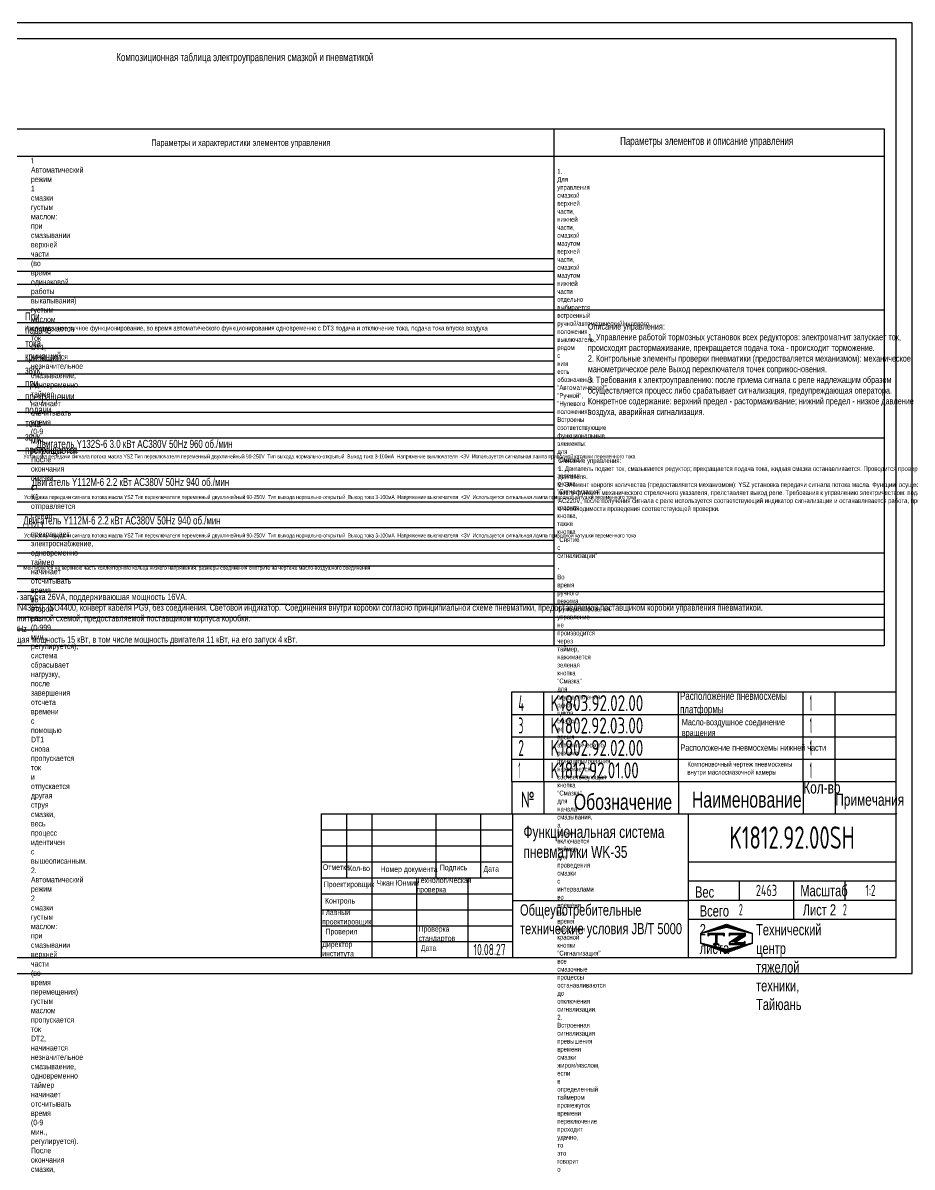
# Model space of a CAD drawing. Header units: millimetres. Extents: x 0 to 840, y -836 to 594.
# Drawn here: x 284 to 840, y -121 to 594 of the extents above; entities that cross this region are included whole.
import ezdxf
from ezdxf.enums import TextEntityAlignment as Align

# ---------------------------------------------------------------- set-up
doc = ezdxf.new("R2010")
doc.units = ezdxf.units.MM
doc.header["$LTSCALE"] = 20
for name, color, linetype in [('01', 7, 'Continuous'), ('02', 1, 'Continuous'), ('11', 3, 'Continuous'), ('THICK', 7, 'Continuous')]:
    doc.layers.add(name, color=color, linetype=linetype)
doc.styles.get("Standard").update_dxf_attribs({"font": 'isocp', "width": 0.707, "bigfont": 'intecad.shx'})

# ---------------------------------------------------------------- blocks, each defined once
blk = doc.blocks.new('*U11')
at = {"layer": '01'}
for points in [[(415, 292), (25, 292)], [(25, 292), (25, 5)], [(415, 5), (415, 292)], [(25, 5), (415, 5)]]:
    blk.add_lwpolyline(points, dxfattribs=at)
at = {"layer": '02'}
for points in [[(420, 297), (0, 297)], [(0, 297), (0, 0)], [(420, 0), (420, 297)], [(0, 0), (420, 0)]]:
    blk.add_lwpolyline(points, dxfattribs=at)
blk = doc.blocks.new('*U14')
at = {"layer": '01'}
for p, q in [((0, -14), (0, 0)), ((240, -14), (240, 0))]:
    blk.add_line(p, q, dxfattribs=at)
at = {"layer": '02'}
for p, q in [((0, 0), (20, 0)), ((20, -14), (20, 0)), ((20, 0), (104, 0)), ((104, -14), (104, 0)), ((104, 0), (182, 0)), ((182, -14), (182, 0)), ((182, 0), (202, 0)), ((202, -14), (202, 0)), ((202, 0), (240, 0))]:
    blk.add_line(p, q, dxfattribs=at)
blk = doc.blocks.new('*U15')
at = {"layer": '01'}
for p, q in [((0, -14), (0, 0)), ((240, -14), (240, 0))]:
    blk.add_line(p, q, dxfattribs=at)
at = {"layer": '02'}
for p, q in [((0, 0), (20, 0)), ((20, -14), (20, 0)), ((20, 0), (104, 0)), ((104, -14), (104, 0)), ((104, 0), (182, 0)), ((182, -14), (182, 0)), ((182, 0), (202, 0)), ((202, -14), (202, 0)), ((202, 0), (240, 0))]:
    blk.add_line(p, q, dxfattribs=at)
blk = doc.blocks.new('*U16')
at = {"layer": '01'}
for p, q in [((0, -14), (0, 0)), ((240, -14), (240, 0))]:
    blk.add_line(p, q, dxfattribs=at)
at = {"layer": '02'}
for p, q in [((0, 0), (20, 0)), ((20, -14), (20, 0)), ((20, 0), (104, 0)), ((104, -14), (104, 0)), ((104, 0), (182, 0)), ((182, -14), (182, 0)), ((182, 0), (202, 0)), ((202, -14), (202, 0)), ((202, 0), (240, 0))]:
    blk.add_line(p, q, dxfattribs=at)
blk = doc.blocks.new('*U17')
at = {"layer": '01'}
for p, q in [((0, -14), (0, 0)), ((0, 0), (20, 0)), ((20, 0), (104, 0)), ((104, 0), (182, 0)), ((182, 0), (202, 0)), ((202, 0), (240, 0)), ((240, -14), (240, 0))]:
    blk.add_line(p, q, dxfattribs=at)
at = {"layer": '02'}
for p, q in [((20, -14), (20, 0)), ((104, -14), (104, 0)), ((182, -14), (182, 0)), ((202, -14), (202, 0))]:
    blk.add_line(p, q, dxfattribs=at)
blk = doc.blocks.new('*X21')
at = {"color": 0}
for p, q in [((127.06, 7.8), (132.06, 7.8)), ((127.06, 7.5), (132.06, 7.5)), ((127.06, 7.2), (127.32, 7.2)), ((130.62, 7.2), (132.06, 7.2)), ((127.84, 5.4), (129.64, 5.4)), ((128.3, 5.7), (130.1, 5.7)), ((128.77, 6), (130.57, 6)), ((129.23, 6.3), (131.04, 6.3)), ((129.7, 6.6), (131.51, 6.6)), ((130.16, 6.9), (131.98, 6.9))]:
    blk.add_line(p, q, dxfattribs=at)
blk = doc.blocks.new('*X22')
at = {"color": 0}
for p, q in [((127.06, 4.8), (132.06, 4.8)), ((127.06, 4.5), (132.06, 4.5)), ((131.84, 5.1), (132.06, 5.1))]:
    blk.add_line(p, q, dxfattribs=at)
blk = doc.blocks.new('*X20')
at = {"color": 0}
for p, q in [((122.34, 4.5), (123.72, 4.5)), ((122.82, 4.8), (123.24, 4.8))]:
    blk.add_line(p, q, dxfattribs=at)
blk = doc.blocks.new('*X19')
at = {"color": 0}
for p, q in [((120.53, 7.8), (125.53, 7.8)), ((120.53, 7.5), (125.53, 7.5)), ((120.53, 7.2), (120.79, 7.2)), ((125.27, 7.2), (125.53, 7.2))]:
    blk.add_line(p, q, dxfattribs=at)
blk = doc.blocks.new('*X18')
at = {"color": 0}
for p, q in [((118.22, 7.8), (118.32, 7.8)), ((118.22, 7.5), (118.27, 7.5)), ((118.22, 7.2), (118.27, 7.2)), ((118.94, 8.1), (119.52, 8.1)), ((119.8, 8.4), (120.72, 8.4)), ((120.66, 8.7), (121.92, 8.7)), ((121.52, 9), (123.12, 9)), ((122.38, 9.3), (124.32, 9.3)), ((123.24, 9.6), (125.52, 9.6)), ((124.1, 9.9), (128.52, 9.9)), ((124.97, 10.2), (127.67, 10.2)), ((125.83, 10.5), (126.82, 10.5)), ((127.02, 9.6), (129.37, 9.6)), ((128.22, 9.3), (130.22, 9.3)), ((129.42, 9), (131.07, 9)), ((130.62, 8.7), (131.92, 8.7)), ((131.82, 8.4), (132.77, 8.4)), ((133.02, 8.1), (133.62, 8.1)), ((134.22, 7.8), (134.32, 7.8)), ((134.27, 7.5), (134.32, 7.5)), ((134.27, 7.2), (134.32, 7.2)), ((118.22, 6.9), (118.27, 6.9)), ((118.22, 6.6), (118.27, 6.6)), ((118.22, 6.3), (118.27, 6.3)), ((118.22, 6), (118.27, 6)), ((118.22, 5.7), (118.27, 5.7)), ((118.22, 5.4), (118.27, 5.4)), ((118.22, 5.1), (118.27, 5.1)), ((118.22, 4.8), (118.27, 4.8)), ((118.79, 4.5), (119.42, 4.5)), ((119.61, 4.2), (120.62, 4.2)), ((120.43, 3.9), (121.82, 3.9)), ((121.26, 3.6), (123.02, 3.6)), ((129.52, 3.6), (131.32, 3.6)), ((130.72, 3.9), (132.14, 3.9)), ((131.92, 4.2), (132.95, 4.2)), ((133.12, 4.5), (133.76, 4.5)), ((134.27, 6.9), (134.32, 6.9)), ((134.27, 6.6), (134.32, 6.6)), ((134.27, 6.3), (134.32, 6.3)), ((134.27, 6), (134.32, 6)), ((134.27, 5.7), (134.32, 5.7)), ((134.27, 5.4), (134.32, 5.4)), ((134.27, 5.1), (134.32, 5.1)), ((134.27, 4.8), (134.32, 4.8)), ((122.08, 3.3), (124.22, 3.3)), ((122.91, 3), (125.42, 3)), ((123.73, 2.7), (128.89, 2.7)), ((124.55, 2.4), (128.07, 2.4)), ((125.38, 2.1), (127.26, 2.1)), ((126.2, 1.8), (126.45, 1.8)), ((127.12, 3), (129.7, 3)), ((128.32, 3.3), (130.51, 3.3))]:
    blk.add_line(p, q, dxfattribs=at)

msp = doc.modelspace()

# ---------------------------------------------------------------- linework, layer by layer
at = {"layer": '01'}
for p, q in [((67.78, 527.77), (822.56, 527.77)), ((822.56, 527.77), (822.56, 204.85)), ((822.56, 204.85), (67.78, 204.85)), ((590, 120), (590, 99.81))]:
    msp.add_line(p, q, dxfattribs=at)
at = {"layer": '01', "color": 7, "linetype": 'Continuous'}
for p, q in [((616.44, 204.85), (616.44, 527.77)), ((67.78, 510.8), (822.56, 510.8)), ((67.78, 446.8), (616.44, 446.8)), ((67.78, 414.8), (822.56, 414.8)), ((67.78, 334.8), (822.56, 334.8)), ((67.78, 262.8), (822.56, 262.8)), ((67.78, 262.8), (822.56, 262.8)), ((67.78, 238.8), (822.56, 238.8))]:
    msp.add_line(p, q, dxfattribs=at)
at = {"layer": '01', "color": 1}
for p, q in [((590, 120), (830, 120)), ((610, 120), (610, 99.81)), ((694, 120), (694, 99.81)), ((772, 120), (772, 99.81)), ((792, 120), (792, 99.81))]:
    msp.add_line(p, q, dxfattribs=at)
at = {"layer": '01'}
msp.add_point((830, 100), dxfattribs=at)
at = {"layer": '02', "color": 1, "linetype": 'Continuous'}
for p, q in [((67.78, 438.8), (616.44, 438.8)), ((67.78, 430.8), (616.44, 430.8)), ((67.78, 406.8), (616.44, 406.8)), ((67.78, 398.8), (616.44, 398.8)), ((67.78, 390.8), (616.44, 390.8)), ((67.78, 382.8), (616.44, 382.8)), ((67.78, 382.8), (616.44, 382.8)), ((67.78, 374.8), (616.44, 374.8)), ((67.78, 366.8), (616.44, 366.8)), ((67.78, 358.8), (616.44, 358.8)), ((67.78, 350.8), (616.44, 350.8)), ((67.78, 342.8), (616.44, 342.8)), ((67.78, 326.8), (616.44, 326.8)), ((67.78, 318.8), (616.44, 318.8)), ((67.78, 302.8), (616.44, 302.8)), ((67.78, 294.8), (616.44, 294.8)), ((67.78, 278.8), (616.44, 278.8)), ((67.78, 278.8), (616.44, 278.8)), ((67.78, 270.8), (616.44, 270.8)), ((67.78, 254.8), (616.44, 254.8)), ((67.78, 246.8), (616.44, 246.8)), ((127.78, 230.8), (822.56, 230.8)), ((127.78, 222.8), (822.56, 222.8)), ((127.78, 214.8), (822.56, 214.8))]:
    msp.add_line(p, q, dxfattribs=at)
at = {"layer": '11', "color": 3, "linetype": 'Continuous'}
for p, q in [((67.78, 422.8), (616.44, 422.8)), ((67.78, 414.8), (822.56, 414.8)), ((67.78, 310.8), (616.44, 310.8)), ((67.78, 286.8), (616.44, 286.8))]:
    msp.add_line(p, q, dxfattribs=at)
at = {"layer": 'THICK'}
for p, q in [((470.75, 99.81), (470.75, 10)), ((470.75, 99.81), (830, 99.81)), ((486.71, 99.77), (486.71, 99.81)), ((486.72, 59.9), (486.72, 99.81)), ((502.68, 10), (502.68, 99.81)), ((542.6, 59.9), (542.6, 99.81)), ((570.54, 59.9), (570.54, 99.81)), ((590.5, 10), (590.5, 99.81)), ((700.27, 10), (700.27, 99.81)), ((830, 10), (830, 99.81)), ((470.75, 69.88), (590.5, 69.88)), ((700.27, 69.88), (830, 69.88)), ((470.75, 59.9), (590.5, 59.9)), ((530.62, 10), (530.62, 59.9)), ((562.56, 10), (562.56, 59.9)), ((700.27, 57.9), (830, 57.9)), ((732.2, 45.93), (732.2, 57.9)), ((766.13, 33.95), (766.13, 57.9)), ((798.07, 45.93), (798.07, 57.9)), ((590.5, 45.75), (700.27, 45.75)), ((700.27, 45.93), (830, 45.93)), ((700.27, 33.95), (830, 33.95)), ((470.75, 10), (830, 10))]:
    msp.add_line(p, q, dxfattribs=at)
at = {"layer": 'THICK', "color": 3}
for p, q in [((470.75, 89.83), (590.5, 89.83)), ((470.75, 79.85), (590.5, 79.85)), ((470.75, 49.92), (590.5, 49.92)), ((470.75, 39.94), (590.5, 39.94)), ((470.75, 29.96), (590.5, 29.96)), ((707.96, 25.18), (724.13, 30.81)), ((708.06, 25.05), (724.03, 29.05)), ((724.03, 29.05), (740, 25.05)), ((724.13, 30.81), (740.1, 25.18)), ((707.96, 18.91), (707.96, 25.18)), ((708.06, 19.07), (708.06, 25.05)), ((712.57, 23.37), (712.57, 25.37)), ((712.57, 25.37), (722.55, 25.37)), ((713.57, 24.37), (712.57, 23.37)), ((721.55, 24.37), (713.57, 24.37)), ((717.13, 24.38), (717.13, 18.9)), ((717.56, 24.38), (717.56, 18.9)), ((718.06, 24.38), (718.06, 18.9)), ((722.55, 23.37), (721.55, 24.37)), ((722.55, 25.37), (722.55, 23.37)), ((725.61, 25.37), (725.61, 23.37)), ((725.61, 25.37), (735.59, 25.37)), ((725.61, 23.37), (726.61, 24.37)), ((733.47, 24.37), (725.61, 19.28)), ((726.61, 24.37), (733.47, 24.37)), ((735.59, 23.39), (730.47, 20.12)), ((735.59, 25.37), (735.59, 23.37)), ((740, 25.05), (740, 19.07)), ((740.1, 25.18), (740.1, 18.91)), ((470.75, 19.98), (590.5, 19.98)), ((724.13, 13.02), (707.96, 18.91)), ((724.03, 15.07), (708.06, 19.07)), ((717.56, 19.36), (715.63, 18.14)), ((715.63, 18.14), (717.56, 18.14)), ((717.56, 19.36), (719.5, 18.14)), ((719.5, 18.14), (717.56, 18.14)), ((740, 19.07), (724.03, 15.07)), ((740.1, 18.91), (724.13, 13.02)), ((725.61, 19.28), (725.61, 18.14)), ((725.61, 18.14), (735.59, 18.14)), ((730.47, 20.12), (728.95, 19.14)), ((734.59, 19.14), (728.95, 19.14)), ((735.59, 20.14), (734.59, 19.14)), ((735.59, 18.14), (735.59, 20.14))]:
    msp.add_line(p, q, dxfattribs=at)
for p in [(470.75, 19.98), (470.75, 10)]:
    msp.add_point(p, dxfattribs=at)

# ---------------------------------------------------------------- block references
at = {"layer": '01', "xscale": 2, "yscale": 2, "zscale": 2}
msp.add_blockref('*U11', (0, 0), dxfattribs=at)
at = {"layer": '01'}
for name, p in [('*U17', (590, 176)), ('*U16', (590, 162)), ('*U15', (590, 148)), ('*U14', (590, 134))]:
    msp.add_blockref(name, p, dxfattribs=at)
at = {"layer": 'THICK', "color": 3, "xscale": 1.995840000000328, "yscale": 1.995839999999987, "zscale": 1.995840000000001}
for name in ['*X18', '*X19', '*X21', '*X20', '*X22']:
    msp.add_blockref(name, (472.01, 9.51), dxfattribs=at)

# ---------------------------------------------------------------- texts
at = {"layer": '01', "attachment_point": 1}
for s, insert, char_height in [('{\\fArial|b0|i0|c204|p34;\\C3;Композиционная таблица электроуправления смазкой и пневматикой}', (342.79, 575.09), 5), ('{\\fArial|b0|i0|c204|p34;\\C3;Параметры элементов и описание управления}', (657.59, 522.76), 5), ('{\\fArial|b0|i0|c204|p34;\\C3;Параметры и характеристики элементов управления}', (364.62, 521.16), 4), ('{\\fArial|b0|i0|c204|p34;\\C3;Изолированное ручное функционирование, во время автоматического функционирования одновременно с \\fArial|b0|i0|c0|p34;DT3 \\fArial|b0|i0|c204|p34;подача и отключение тока, подача тока впуска воздуха}', (285.37, 404.84), 3), ('{\\fArial|b0|i0|c204|p34;\\C3;Описание управления:\\P1. Управление работой тормозных установок всех редукторов: электромагнит запускает ток, \\Pпроисходит растормаживание, прекращается подача тока - происходит торможение.\\P2. Контрольные элементы проверки пневматики (предостваляется механизмом): механическое\\Pманометрическое реле Выход переключателя точек соприкосновения.\\P3. Требования к электроуправлению: после приема сигнала с реле надлежащим образом \\Pосуществляется процесс либо срабатывает сигнализация, предупреждающая оператора.\\PКонкретное содержание: верхний предел - растормаживание; нижний предел - низкое давление\\Pвоздуха, аварийная сигнализация.}', (637.43, 406.39), 4), ('{\\fArial|b0|i0|c204|p34;\\C3;Двигатель \\fArial|b0|i0|c0|p34;Y132S-6\\fArial|b0|i0|c204|p34; \\fArial|b0|i0|c0|p34;3.0 \\fArial|b0|i0|c204|p34;кВт АС380\\fArial|b0|i0|c0|p34;V 50Hz 960\\fArial|b0|i0|c204|p34; об./мин}', (292.91, 333.46), 5), ('{\\fArial|b0|i0|c204|p34;\\C3;Установка передачи сигнала потока масла \\fArial|b0|i0|c0|p34;YSZ\\fArial|b0|i0|c204|p34; Тип переключателя переменный двухлинейный 90-250\\fArial|b0|i0|c0|p34;V\\fArial|b0|i0|c204|p34;  Тип выхода нормально-открытый  Выход тока 3-100мА  Напряжение выключателя \\fArial|b0|i0|c0|p34; <\\fArial|b0|i0|c204|p34;3\\fArial|b0|i0|c0|p34;V\\fArial|b0|i0|c204|p34;  Используется сигнальная лампа приводной катушки переменного тока\\fArial|b0|i0|c0|p34; }', (284.77, 324.39), 2.5), ('{\\fArial|b0|i0|c204|p34;\\C3;Описание управления:\\P1. Двигатель подает ток, смазывается редуктор; прекращается подача тока, жидкая смазка останавливается. Проводится проверка состояния\\Pдвигателя.\\P2. Элемент конроля количества (предоставляется механизмом): \\fArial|b0|i0|c0|p34;YSZ \\fArial|b0|i0|c204|p34;установка передачи сигнала потока масла. Функции: осуществляет на\\Pместе функции механического стрелочного указателя, прелставляет выход реле. Требования к упрввлению электричеством: подача тока\\PАС220\\fArial|b0|i0|c0|p34;V, \\fArial|b0|i0|c204|p34;после получения сигнала с реле используется соответствующий индикатор сигнализации и останавливается работа, предупреждает\\Pо необходимости проведения соответствующей проверки.}', (618.87, 322.03), 3), ('{\\fArial|b0|i0|c204|p34;\\C3;Двигатель \\fArial|b0|i0|c0|p34;Y1\\fArial|b0|i0|c204|p34;1\\fArial|b0|i0|c0|p34;2\\fArial|b0|i0|c204|p34;М\\fArial|b0|i0|c0|p34;-6\\fArial|b0|i0|c204|p34; 2.2\\fArial|b0|i0|c0|p34; \\fArial|b0|i0|c204|p34;кВт АС380\\fArial|b0|i0|c0|p34;V 50Hz 9\\fArial|b0|i0|c204|p34;4\\fArial|b0|i0|c0|p34;0\\fArial|b0|i0|c204|p34; об./мин}', (290, 309.65), 5), ('{\\fArial|b0|i0|c204|p34;\\C3;Установка передачи сигнала потока масла \\fArial|b0|i0|c0|p34;YSZ\\fArial|b0|i0|c204|p34; Тип переключателя переменный двухлинейный 90-250\\fArial|b0|i0|c0|p34;V\\fArial|b0|i0|c204|p34;  Тип выхода нормально-открытый  Выход тока 3-100мА  Напряжение выключателя \\fArial|b0|i0|c0|p34; <\\fArial|b0|i0|c204|p34;3\\fArial|b0|i0|c0|p34;V\\fArial|b0|i0|c204|p34;  Используется сигнальная лампа приводной катушки переменного тока\\fArial|b0|i0|c0|p34; }', (285.14, 298.99), 2.5), ('{\\fArial|b0|i0|c204|p34;\\C3;Двигатель \\fArial|b0|i0|c0|p34;Y1\\fArial|b0|i0|c204|p34;1\\fArial|b0|i0|c0|p34;2\\fArial|b0|i0|c204|p34;М\\fArial|b0|i0|c0|p34;-6\\fArial|b0|i0|c204|p34; 2.2\\fArial|b0|i0|c0|p34; \\fArial|b0|i0|c204|p34;кВт АС380\\fArial|b0|i0|c0|p34;V 50Hz 9\\fArial|b0|i0|c204|p34;4\\fArial|b0|i0|c0|p34;0\\fArial|b0|i0|c204|p34; об./мин}', (284.64, 285.63), 5), ('{\\fArial|b0|i0|c204|p34;\\C3;Установка передачи сигнала потока масла \\fArial|b0|i0|c0|p34;YSZ\\fArial|b0|i0|c204|p34; Тип переключателя переменный двухлинейный 90-250\\fArial|b0|i0|c0|p34;V\\fArial|b0|i0|c204|p34;  Тип выхода нормально-открытый  Выход тока 3-100мА  Напряжение выключателя \\fArial|b0|i0|c0|p34; <\\fArial|b0|i0|c204|p34;3\\fArial|b0|i0|c0|p34;V\\fArial|b0|i0|c204|p34;  Используется сигнальная лампа приводной катушки переменного тока\\fArial|b0|i0|c0|p34; }', (285.14, 274.99), 2.5), ('{\\fArial|b0|i0|c204|p34;\\C3;1. Напряжение электромагнита АС230\\fArial|b0|i0|c0|p34;V+/-10%, 50Hz, \\fArial|b0|i0|c204|p34;мощность запуска 26\\fArial|b0|i0|c0|p34;VA, \\fArial|b0|i0|c204|p34;поддерживаюшая мощность 16\\fArial|b0|i0|c0|p34;VA.\\P2. \\fArial|b0|i0|c204|p34;Сменный блок со штепсельным контактом электромагнита \\fArial|b0|i0|c0|p34;DIN43650\\fArial|b0|i0|c204|p34;, \\fArial|b0|i0|c0|p34;ISO\\fArial|b0|i0|c204|p34;4400, конверт кабеля \\fArial|b0|i0|c0|p34;PG9, \\fArial|b0|i0|c204|p34;без соединения. Световой индикатор.  Соединения внутри коробки согласно принципиальной схеме пневматики, предоставляемой поставщиком коробки управления пневматикой. \\PЭлектролинии соединяются с клеммами в соответствии с соединительной схемой, предоставляемой поставщиком корпуса коробки.\\P3. Подогреватель в масор смазочной камере 10 кВт, \\fArial|b0|i0|c0|p34;AC350V 50Hz \\P4. \\fArial|b0|i0|c204|p34;Ток для системы воздушного компрессора \\fArial|b0|i0|c0|p34;\\W0.707;AC350V 50Hz \\fArial|b0|i0|c204|p34;, общая мощность 15 кВт, в том числе мощность двигателя 11 кВт, на его запуск 4 кВт.}', (146.13, 237.4), 4), ('{\\fArial|b0|i0|c204|p34;\\C3;Расположение пневмосхемы\\Pплатформы}', (695.04, 176.02), 5), ('{\\fArial|b0|i0|c204|p34;\\C3;Масло-воздушное соединение\\Pвращения}', (696.09, 159.12), 4), ('{\\fArial|b0|i0|c204|p34;\\C3;Расположение пневмосхемы нижней части}', (695.28, 143.2), 4), ('{\\fArial|b0|i0|c204|p34;\\C3;Компоновочный чертеж пневмосхемы\\Pвнутри маслосмазочной камеры}', (699.59, 132.37), 3), ('{\\fArial|b0|i0|c204|p34;Кол-во}', (772, 120), 7.5), ('{\\Fisocp,intecad|c204;№}', (595.61, 113.73), 10), ('{\\fArial|b0|i0|c204|p34;Обозначение}', (628.64, 112.35), 10), ('{\\fArial|b0|i0|c204|p34;Наименование}', (702.41, 113.73), 10), ('{\\fArial|b0|i0|c204|p34;Примечания}', (792, 112.37), 7.5), ('{\\fArial|b0|i0|c204|p34;\\C3;Функциональная система\\Pпневматики \\fArial|b0|i0|c0|p34;WK-35}', (597.17, 92.32), 7.5), ('{\\fArial|b0|i0|c204|p34;Отметка}', (471.83, 68.24), 3.5), ('{\\fArial|b0|i0|c204|p34;Кол-во}', (487.68, 67.57), 3.5), ('{\\fArial|b0|i0|c204|p34;Номер документа}', (507.92, 67), 3.5), ('{\\fArial|b0|i0|c204|p34;Подпись}', (544.89, 68.05), 3.5), ('{\\fArial|b0|i0|c204|p34;Дата}', (572.2, 67.28), 3.5), ('{\\fArial|b0|i0|c204|p34;Проектировщик}', (472.4, 57.55), 3.5), ('{\\fArial|b0|i0|c204|p34;\\C3;Чжан Юнмин}', (505.53, 58.41), 3.5), ('{\\fArial|b0|i0|c204|p34;Технологическая\\Pпроверка}', (530.36, 60.12), 3.5), ('{\\fArial|b0|i0|c204|p34;Масштаб}', (770.16, 55.34), 7), ('{\\fArial|b0|i0|c204|p34;Контроль}', (473.16, 47.31), 3.5), ('{\\fArial|b0|i0|c204|p34;Общеупотребительные\\Pтехнические условия \\fArial|b0|i0|c0|p34;JB/T 5000}', (595.03, 43.27), 7), ('{\\fArial|b0|i0|c204|p34;Лист 2}', (771.7, 43.33), 7), ('{\\fArial|b0|i0|c204|p34;Главный\\Pпроектировщик}', (471.35, 40.06), 3.5), ('{\\fArial|b0|i0|c204|p34;Проверка\\Pстандартов}', (531.62, 29.65), 3.5), ('{\\fArial|b0|i0|c204|p34;Проверил}', (473.54, 28.04), 3.5), ('{\\fArial|b0|i0|c204|p34;Директор\\Pинститута}', (471.44, 20.1), 3.5)]:
    msp.add_mtext(s, dxfattribs=dict(at, insert=insert, char_height=char_height))
for s, insert, char_height, width in [('{\\Fisocp,intecad|c204;\\C3;1. \\fArial|b0|i0|c204|p34;Автоматический режим 1 смазки густым маслом: при смазывании верхней части (во время одинаковой работы выкапывания) густым маслом пропускается ток \\fArial|b0|i0|c0|p34;DT1\\fArial|b0|i0|c204|p34;, начинается\\Pнезначительное смазываение, одновременно таймер начинает отсчитывать время (0-9 мин., регулируется). После окончания смазки, с К1 отправляется сигнал, \\fArial|b0|i0|c0|p34;DT1\\fArial|b0|i0|c204|p34; прекращает\\Pэлектроснабжение, одновременно таймер начинает отсчитывать время во второй раз (0-999 мин., регулируется), система сбрасывает нагрузку, после завершения отсчета времени\\Pс помощью \\fArial|b0|i0|c0|p34;DT1 \\fArial|b0|i0|c204|p34;снова пропускается ток и отпускается другая струя смазки, весь процесс идентичен с вышеописанным.\\P2. \\W0.707;Автоматический режим 2 смазки густым маслом: при смазывании верхней части (во время перемещения) густым маслом пропускается ток \\fArial|b0|i0|c0|p34;DT\\fArial|b0|i0|c204|p34;2, начинается\\Pнезначительное смазываение, одновременно таймер начинает отсчитывать время (0-9 мин., регулируется). После окончания смазки, с К2 отправляется сигнал, \\fArial|b0|i0|c0|p34;DT\\fArial|b0|i0|c204|p34;2 прекращает\\Pэлектроснабжение, одновременно таймер начинает отсчитывать время во второй раз (0-999 мин., регулируется), система сбрасывает нагрузку, после завершения отсчета времени\\Pс помощью \\fArial|b0|i0|c0|p34;DT\\fArial|b0|i0|c204|p34;2\\fArial|b0|i0|c0|p34; \\fArial|b0|i0|c204|p34;снова пропускается ток и отпускается другая струя смазки, весь процесс идентичен с вышеописанным.\\P3. Автоматический режим смазки мазутного масла (капельное масло): при одновременном смазывании нижней и верхней части (во время перемещения) густым маслом пропускается \\Pток \\fArial|b0|i0|c0|p34;DT\\fArial|b0|i0|c204|p34;3, \\fArial|b0|i0|c0|p34;DT\\fArial|b0|i0|c204|p34;4, начинается незначительное смазываение, одновременно таймер начинает отсчитывать время (0-9 мин., регулируется). После окончания смазки, с К3 отправляется сигнал, \\P\\fArial|b0|i0|c0|p34;DT\\fArial|b0|i0|c204|p34;3, \\fArial|b0|i0|c0|p34;DT\\fArial|b0|i0|c204|p34;4 прекращает электроснабжение, одновременно таймер начинает отсчитывать время во второй раз (0-999 мин., регулируется), система сбрасывает нагрузку, после \\Pзавершения отсчета времени с помощью \\fArial|b0|i0|c0|p34;DT\\fArial|b0|i0|c204|p34;3, \\fArial|b0|i0|c0|p34;DT\\fArial|b0|i0|c204|p34;4\\fArial|b0|i0|c0|p34; \\fArial|b0|i0|c204|p34;снова пропускается ток и отпускается другая струя смазки, весь процесс идентичен с вышеописанным.}', (289.46, 509.72), 3.5, 0.3235), ('{\\fArial|b0|i0|c204|p34;\\H0.6x;\\C3;1. Для управления смазкой верхней части, нижней части, смазкой мазутом верхней части, смазкой мазутом нижней части отдельно\\Pвыбирается встроенный ручной/автоматический/нулевого положения выключатель, рядом с ним есть обозначения "Автоматический",\\P"Ручной", "Нулевого положения". Встроены соответствующие функциональные элементы: для "Смазка" - зеленая кнопка, "Сигнализация" - \\Pкрасная кнопка, также кнопка "Снятие с сигнализации"\\H1.6667x; . \\H0.6x;Во время ручного режима функционирования управление не производится через\\Pтаймер, нажимается зеленая кнопка "Смазка" для осуществления одного цикла смазки; во время автоматического режима функционирования\\Pнажимается соответствующая кнопка "Смазка" для начала смазывания, а также включается таймер для проведения смазки с интервалами\\Pво времени. Во время загорания красной кнопки "Сигнализация" все смазочные процессы останавливаются до отключения сигнализации.\\P2. Встроенная сигнализация превышения времени смазки жиром/маслом, если в определенный таймером промежуток времени переключение\\Pпроходит удачно, то это говорит о нормальном состоянии смазывания. При превышении времени, установленного таймером, если переключательный\\Pклапан не сработал, то это говорит о ненормальном состоянии функционировании смазки. В такой ситуации необходима сигнализация, а также ремонт.\\P3. На задней стенке внутри маслосмазочной камеры встроена коробка управления для регулировки и ремонта. Завершенные функции эквивалентны\\Pдля водительской камеры.}', (618.3, 502.73), 5, 0.3153), ('{\\fArial|b0|i0|c204|p34;\\C3;При подаче тока кричащий звук, при прекращении подачи тока звук прекращается}', (285.77, 413.1), 5, 0.3157), ('{\\fArial|b0|i0|c204|p34;\\C3;Монтируется на верхнюю часть коллекторного кольца низкого напряжения, размеры соединения смотрите на чертеже масло-воздушного соединения}', (284.73, 254.8), 2.5, 219.1369), ('{\\fArial|b0|i0|c204|p34;Вес}', (704.41, 54.48), 7, 0.1717), ('{\\fArial|b0|i0|c204|p34;Всего 2 листа}', (707.32, 42.65), 7, 0.3433), ('{\\fArial|b0|i0|c204|p34;Технический центр\\Pтяжелой техники, Тайюань}', (742.52, 30.92), 7, 0.1717), ('{\\fArial|b0|i0|c204|p34;Дата}', (533.05, 17.72), 3.5, 0.0955)]:
    msp.add_mtext(s, dxfattribs=dict(at, insert=insert, char_height=char_height, width=width))
at = {"layer": '11'}
for s, height, width, p, p2 in [('4', 10, 0.543846, (594, 164), (597.53, 164)), ('K1803.92.02.00', 10, 0.694314, (614, 164), (672.04, 164)), ('1', 10, 0.404, (776, 164), (777.41, 164)), ('3', 10, 0.527686, (594, 150), (597.12, 150)), ('K1802.92.03.00', 10, 0.694314, (614, 150), (672.04, 150)), ('1', 10, 0.404, (776, 150), (777.41, 150)), ('2', 10, 0.562593, (594, 136), (597.43, 136)), ('K1802.92.02.00', 10, 0.694314, (614, 136), (672.04, 136)), ('1', 10, 0.404, (776, 136), (777.41, 136)), ('1', 10, 0.404, (594, 122), (595.41, 122)), ('K1812.92.01.00', 10, 0.693676, (614, 122), (669.21, 122)), ('1', 10, 0.404, (776, 122), (777.41, 122)), ('K1812.92.00SH', 14, 0.69384, (725.86, 78), (804.14, 78)), ('2463', 7, 0.67544, (742.4, 48.5), (755.6, 48.5)), ('1:2', 7, 0.63179, (810.88, 48.5), (817.12, 48.5)), ('2', 7, 0.562593, (731.8, 36.5), (734.2, 36.5)), ('2', 7, 0.562593, (796.8, 36.5), (799.2, 36.5)), ('10.08.27', 7, 0.642055, (566, 11.5), (586, 11.5))]:
    msp.add_text(s, height=height, dxfattribs=dict(at, width=width)).set_placement(p, p2, align=Align.FIT)

doc.saveas('drawing.dxf')
